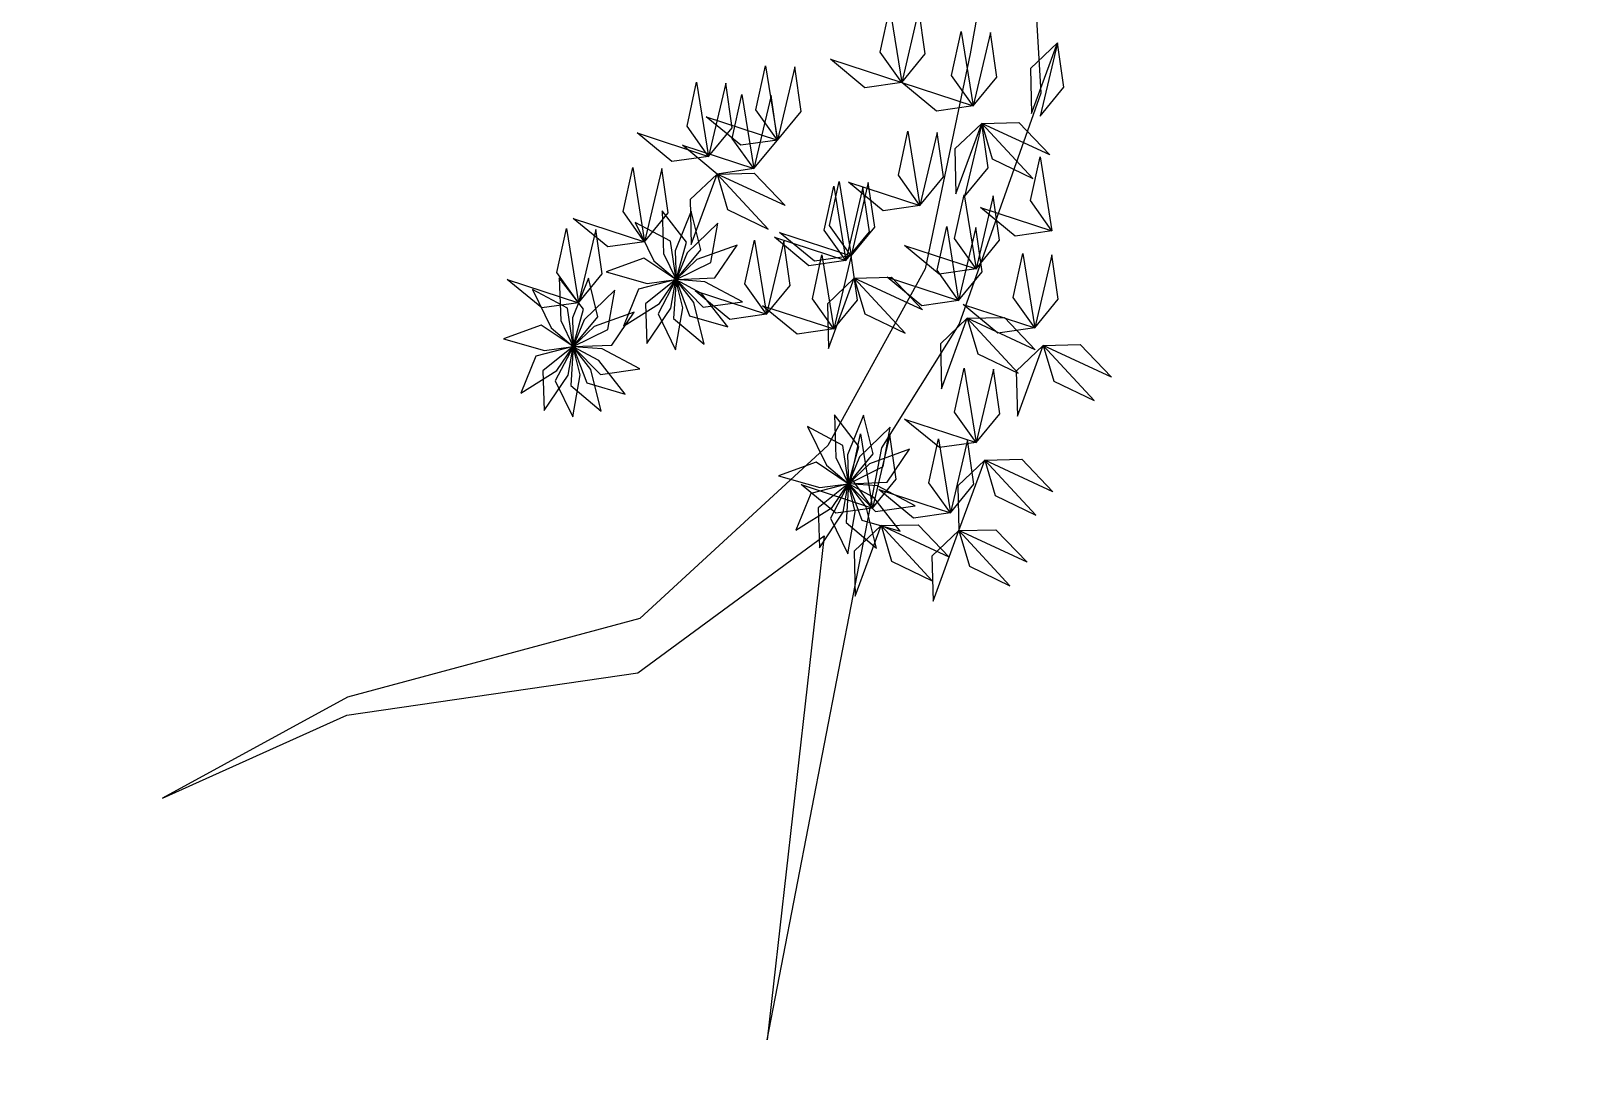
# Model space of a CAD drawing. Header units: inches. Extents: x -422522 to 22891, y -2973 to 414515.
# Drawn here: x 11194.5 to 11318.2, y 10744.8 to 10827.5 of the extents above; entities that cross this region are included whole.
import ezdxf

# ---------------------------------------------------------------- set-up
doc = ezdxf.new("R2010")
doc.units = ezdxf.units.IN
doc.header["$MEASUREMENT"] = 0
doc.layers.get('0').update_dxf_attribs({"lineweight": 25})
doc.layers.add('ARREDAMENTO', color=8, linetype='Continuous', lineweight=18)
doc.layers.add('QUOTE', color=6, linetype='Continuous', lineweight=9)
doc.styles.get("Standard").update_dxf_attribs({"font": 'Arial.ttf'})
doc.dimstyles.get("Standard").update_dxf_attribs({"dimtxt": 15, "dimasz": 10, "dimexe": 10, "dimexo": 10, "dimgap": 5, "dimtad": 2, "dimtih": 1, "dimtoh": 1, "dimdec": 0, "dimzin": 0, "dimdsep": 46, "dimtxsty": 'Standard', "dimblk": 'OBLIQUE', "dimblk1": 'OBLIQUE', "dimblk2": 'OBLIQUE', "dimcen": 0.09, "dimdle": 10, "dimadec": 0, "dimazin": 0, "dimtfac": 1, "dimtdec": 0, "dimtofl": 0, "dimtmove": 0, "dimatfit": 3, "dimldrblk": 'OBLIQUE', "dimfxl": 1, "dimtolj": 1, "dimtzin": 0, "dimarcsym": 0})

# ---------------------------------------------------------------- blocks, each defined once
blk = doc.blocks.new('_Oblique')
at = {"color": 0, "linetype": 'ByBlock', "lineweight": -2}
blk.add_line((-0.5, -0.5), (0.5, 0.5), dxfattribs=at)
blk = doc.blocks.new('*D119')
at = {"layer": 'Defpoints', "color": 0, "transparency": 16777216}
for p in [(12397.16, 10903.16), (12441.51, 10803.54), (11247.99, 10272.15)]:
    blk.add_point(p, dxfattribs=at)
at = {"layer": 'QUOTE', "color": 0, "lineweight": -2, "transparency": 16777216}
for p, q in [((12437.44, 10812.68), (12393.09, 10912.29)), ((11194.51, 10367.7), (12406.29, 10907.22)), ((11243.93, 10281.29), (11199.58, 10380.9))]:
    blk.add_line(p, q, dxfattribs=at)
at = {"layer": 'QUOTE', "color": 0, "lineweight": -2, "transparency": 16777216, "xscale": 10, "yscale": 10, "zscale": 10}
for p, rotation in [((12397.16, 10903.16), 23.99999999997978), ((11203.64, 10371.77), 203.9999999999798)]:
    blk.add_blockref('_Oblique', p, dxfattribs=dict(at, rotation=rotation))
at = {"layer": 'QUOTE', "color": 0, "transparency": 16777216, "insert": (11791.3, 10657.9), "char_height": 15, "attachment_point": 5}
blk.add_mtext('\\A1;1306', dxfattribs=at)

msp = doc.modelspace()

# ---------------------------------------------------------------- linework, layer by layer
at = {"layer": 'ARREDAMENTO', "linetype": 'Continuous', "lineweight": 0}
msp.add_lwpolyline([(11275.11, 10857.16), (11269.49, 10825.64), (11265.9, 10808.47), (11258.11, 10794.36), (11243.12, 10780.55), (11219.77, 10774.29), (11205.01, 10766.23), (11219.71, 10772.85), (11242.94, 10776.22), (11257.82, 10787.16), (11253.28, 10746.94), (11262.43, 10794.18), (11268.61, 10804.03), (11275.14, 10822.52), (11274.29, 10836.99)], dxfattribs=at)
at = {"layer": 'ARREDAMENTO', "lineweight": 0}
for points in [[(11264.02, 10823.35), (11262.3, 10825.77), (11263.07, 10829.28), (11264.02, 10823.35)], [(11264.02, 10823.35), (11265.9, 10825.64), (11265.39, 10829.19), (11264.02, 10823.35)], [(11269.72, 10821.49), (11268, 10823.91), (11268.77, 10827.42), (11269.72, 10821.49)], [(11269.72, 10821.49), (11271.61, 10823.78), (11271.09, 10827.33), (11269.72, 10821.49)], [(11276.44, 10826.51), (11274.29, 10824.46), (11274.38, 10820.88), (11276.44, 10826.51)], [(11275.06, 10820.67), (11276.95, 10822.96), (11276.44, 10826.51), (11275.06, 10820.67)], [(11254.1, 10818.75), (11252.38, 10821.17), (11253.15, 10824.68), (11254.1, 10818.75)], [(11254.1, 10818.75), (11255.98, 10821.04), (11255.47, 10824.59), (11254.1, 10818.75)], [(11264.02, 10823.35), (11261.08, 10822.93), (11258.32, 10825.22), (11264.02, 10823.35)], [(11248.59, 10817.45), (11246.88, 10819.87), (11247.64, 10823.38), (11248.59, 10817.45)], [(11248.59, 10817.45), (11250.48, 10819.74), (11249.97, 10823.29), (11248.59, 10817.45)], [(11269.72, 10821.49), (11266.79, 10821.07), (11264.02, 10823.35), (11269.72, 10821.49)], [(11252.21, 10816.47), (11250.49, 10818.88), (11251.26, 10822.39), (11252.21, 10816.47)], [(11252.21, 10816.47), (11254.1, 10818.75), (11253.59, 10822.31), (11252.21, 10816.47)], [(11254.1, 10818.75), (11251.16, 10818.33), (11248.4, 10820.61), (11254.1, 10818.75)], [(11248.59, 10817.45), (11245.66, 10817.03), (11242.89, 10819.32), (11248.59, 10817.45)], [(11265.46, 10813.52), (11263.75, 10815.94), (11264.51, 10819.45), (11265.46, 10813.52)], [(11265.46, 10813.52), (11267.35, 10815.81), (11266.84, 10819.36), (11265.46, 10813.52)], [(11270.4, 10820.08), (11268.26, 10818.04), (11268.34, 10814.45), (11270.4, 10820.08)], [(11269.03, 10814.25), (11270.92, 10816.53), (11270.4, 10820.08), (11269.03, 10814.25)], [(11270.4, 10820.08), (11273.37, 10820.15), (11275.84, 10817.56), (11270.4, 10820.08)], [(11270.4, 10820.08), (11271.24, 10817.24), (11274.47, 10815.68), (11270.4, 10820.08)], [(11252.21, 10816.47), (11249.28, 10816.04), (11246.51, 10818.33), (11252.21, 10816.47)], [(11276.01, 10811.5), (11274.29, 10813.92), (11275.06, 10817.42), (11276.01, 10811.5)], [(11243.49, 10810.64), (11241.77, 10813.06), (11242.54, 10816.56), (11243.49, 10810.64)], [(11243.49, 10810.64), (11245.37, 10812.93), (11244.86, 10816.48), (11243.49, 10810.64)], [(11249.28, 10816.04), (11247.13, 10814), (11247.22, 10810.41), (11249.28, 10816.04)], [(11249.28, 10816.04), (11252.24, 10816.11), (11254.72, 10813.52), (11249.28, 10816.04)], [(11249.28, 10816.04), (11250.12, 10813.2), (11253.35, 10811.64), (11249.28, 10816.04)], [(11259.55, 10809.14), (11257.83, 10811.56), (11258.6, 10815.07), (11259.55, 10809.14)], [(11259.98, 10809.51), (11258.26, 10811.93), (11259.03, 10815.43), (11259.98, 10809.51)], [(11259.55, 10809.14), (11261.43, 10811.43), (11260.92, 10814.98), (11259.55, 10809.14)], [(11265.46, 10813.52), (11262.53, 10813.1), (11259.76, 10815.39), (11265.46, 10813.52)], [(11259.98, 10809.51), (11261.86, 10811.8), (11261.35, 10815.35), (11259.98, 10809.51)], [(11269.95, 10808.47), (11268.23, 10810.89), (11269, 10814.39), (11269.95, 10808.47)], [(11269.95, 10808.47), (11271.83, 10810.76), (11271.32, 10814.31), (11269.95, 10808.47)], [(11244.88, 10813.1), (11245, 10809.7), (11246, 10807.62), (11246.83, 10810.59), (11244.88, 10813.1)], [(11247.21, 10813.08), (11245.93, 10809.92), (11246, 10807.62), (11247.97, 10810), (11247.21, 10813.08)], [(11276.01, 10811.5), (11273.07, 10811.08), (11270.31, 10813.36), (11276.01, 10811.5)], [(11243.49, 10810.64), (11240.55, 10810.22), (11237.79, 10812.5), (11243.49, 10810.64)], [(11242.74, 10812.17), (11244.23, 10809.11), (11246, 10807.62), (11245.55, 10810.67), (11242.74, 10812.17)], [(11249.33, 10812.12), (11246.88, 10809.75), (11246.01, 10807.62), (11248.77, 10808.99), (11249.33, 10812.12)], [(11268.56, 10805.94), (11266.84, 10808.36), (11267.61, 10811.86), (11268.56, 10805.94)], [(11238.21, 10805.77), (11236.49, 10808.19), (11237.26, 10811.7), (11238.21, 10805.77)], [(11238.21, 10805.77), (11240.1, 10808.06), (11239.59, 10811.61), (11238.21, 10805.77)], [(11253.22, 10804.85), (11251.5, 10807.27), (11252.27, 10810.77), (11253.22, 10804.85)], [(11253.22, 10804.85), (11255.11, 10807.14), (11254.6, 10810.69), (11253.22, 10804.85)], [(11259.55, 10809.14), (11256.61, 10808.72), (11253.85, 10811), (11259.55, 10809.14)], [(11259.98, 10809.51), (11257.04, 10809.09), (11254.27, 10811.37), (11259.98, 10809.51)], [(11268.56, 10805.94), (11270.45, 10808.23), (11269.93, 10811.78), (11268.56, 10805.94)], [(11240.43, 10808.24), (11243.7, 10807.3), (11245.99, 10807.62), (11243.42, 10809.32), (11240.43, 10808.24)], [(11250.87, 10810.37), (11247.67, 10809.21), (11246.01, 10807.61), (11249.09, 10807.74), (11250.87, 10810.37)], [(11258.6, 10803.67), (11256.89, 10806.09), (11257.65, 10809.59), (11258.6, 10803.67)], [(11258.6, 10803.67), (11260.49, 10805.96), (11259.98, 10809.51), (11258.6, 10803.67)], [(11269.95, 10808.47), (11267.01, 10808.05), (11264.24, 10810.33), (11269.95, 10808.47)], [(11274.63, 10803.77), (11272.91, 10806.18), (11273.68, 10809.69), (11274.63, 10803.77)], [(11274.63, 10803.77), (11276.51, 10806.05), (11276, 10809.6), (11274.63, 10803.77)], [(11238.21, 10805.77), (11235.28, 10805.35), (11232.51, 10807.63), (11238.21, 10805.77)], [(11236.67, 10807.75), (11236.79, 10804.35), (11237.8, 10802.27), (11238.62, 10805.24), (11236.67, 10807.75)], [(11239, 10807.73), (11237.73, 10804.57), (11237.8, 10802.27), (11239.76, 10804.64), (11239, 10807.73)], [(11241.8, 10803.9), (11244.69, 10805.7), (11245.99, 10807.61), (11243, 10806.84), (11241.8, 10803.9)], [(11243.68, 10802.51), (11245.58, 10805.34), (11245.99, 10807.61), (11243.57, 10805.69), (11243.68, 10802.51)], [(11245.95, 10802.01), (11246.54, 10805.36), (11245.99, 10807.6), (11244.56, 10804.87), (11245.95, 10802.01)], [(11248.24, 10802.47), (11247.41, 10805.78), (11246, 10807.6), (11245.8, 10804.52), (11248.24, 10802.47)], [(11251.31, 10805.84), (11248.3, 10807.44), (11246, 10807.61), (11248.16, 10805.4), (11251.31, 10805.84)], [(11250.13, 10803.83), (11248.03, 10806.51), (11246, 10807.6), (11247.08, 10804.71), (11250.13, 10803.83)], [(11260.23, 10807.73), (11258.09, 10805.69), (11258.17, 10802.1), (11260.23, 10807.73)], [(11260.23, 10807.73), (11263.2, 10807.8), (11265.67, 10805.21), (11260.23, 10807.73)], [(11260.23, 10807.73), (11261.07, 10804.89), (11264.3, 10803.33), (11260.23, 10807.73)], [(11268.56, 10805.94), (11265.62, 10805.52), (11262.86, 10807.8), (11268.56, 10805.94)], [(11234.54, 10806.82), (11236.03, 10803.76), (11237.79, 10802.27), (11237.34, 10805.32), (11234.54, 10806.82)], [(11241.12, 10806.77), (11238.67, 10804.4), (11237.8, 10802.27), (11240.56, 10803.64), (11241.12, 10806.77)], [(11253.22, 10804.85), (11250.29, 10804.43), (11247.52, 10806.71), (11253.22, 10804.85)], [(11274.63, 10803.77), (11271.69, 10803.34), (11268.92, 10805.63), (11274.63, 10803.77)], [(11242.67, 10805.02), (11239.47, 10803.86), (11237.8, 10802.26), (11240.88, 10802.39), (11242.67, 10805.02)], [(11258.6, 10803.67), (11255.67, 10803.25), (11252.9, 10805.53), (11258.6, 10803.67)], [(11269.24, 10804.53), (11267.1, 10802.49), (11267.18, 10798.9), (11269.24, 10804.53)], [(11269.24, 10804.53), (11272.21, 10804.6), (11274.68, 10802), (11269.24, 10804.53)], [(11269.24, 10804.53), (11270.08, 10801.69), (11273.31, 10800.13), (11269.24, 10804.53)], [(11232.22, 10802.89), (11235.5, 10801.95), (11237.79, 10802.27), (11235.22, 10803.97), (11232.22, 10802.89)], [(11233.6, 10798.55), (11236.49, 10800.35), (11237.78, 10802.26), (11234.8, 10801.49), (11233.6, 10798.55)], [(11235.47, 10797.16), (11237.38, 10799.99), (11237.79, 10802.26), (11235.37, 10800.34), (11235.47, 10797.16)], [(11237.75, 10796.66), (11238.34, 10800.01), (11237.79, 10802.25), (11236.36, 10799.52), (11237.75, 10796.66)], [(11240.03, 10797.12), (11239.21, 10800.43), (11237.79, 10802.25), (11237.6, 10799.17), (11240.03, 10797.12)], [(11241.93, 10798.48), (11239.83, 10801.16), (11237.8, 10802.25), (11238.87, 10799.36), (11241.93, 10798.48)], [(11243.11, 10800.49), (11240.1, 10802.09), (11237.8, 10802.25), (11239.96, 10800.05), (11243.11, 10800.49)], [(11275.31, 10802.36), (11273.16, 10800.31), (11273.25, 10796.72), (11275.31, 10802.36)], [(11275.31, 10802.36), (11278.27, 10802.43), (11280.75, 10799.83), (11275.31, 10802.36)], [(11275.31, 10802.36), (11276.15, 10799.51), (11279.38, 10797.95), (11275.31, 10802.36)], [(11269.96, 10794.62), (11268.24, 10797.04), (11269.01, 10800.54), (11269.96, 10794.62)], [(11269.96, 10794.62), (11271.84, 10796.9), (11271.33, 10800.46), (11269.96, 10794.62)], [(11256.5, 10795.88), (11258, 10792.81), (11259.76, 10791.32), (11259.31, 10794.38), (11256.5, 10795.88)], [(11258.64, 10796.81), (11258.76, 10793.4), (11259.76, 10791.32), (11260.59, 10794.3), (11258.64, 10796.81)], [(11260.97, 10796.79), (11259.69, 10793.63), (11259.77, 10791.32), (11261.73, 10793.7), (11260.97, 10796.79)], [(11263.09, 10795.82), (11260.64, 10793.46), (11259.77, 10791.32), (11262.53, 10792.69), (11263.09, 10795.82)], [(11269.96, 10794.62), (11267.02, 10794.2), (11264.25, 10796.48), (11269.96, 10794.62)], [(11261.68, 10789.38), (11259.97, 10791.8), (11260.73, 10795.31), (11261.68, 10789.38)], [(11261.68, 10789.38), (11263.57, 10791.67), (11263.06, 10795.22), (11261.68, 10789.38)], [(11267.9, 10788.99), (11266.18, 10791.4), (11266.95, 10794.91), (11267.9, 10788.99)], [(11267.9, 10788.99), (11269.78, 10791.27), (11269.27, 10794.82), (11267.9, 10788.99)], [(11264.64, 10794.08), (11261.44, 10792.91), (11259.77, 10791.32), (11262.85, 10791.45), (11264.64, 10794.08)], [(11270.64, 10793.21), (11273.61, 10793.28), (11276.08, 10790.68), (11270.64, 10793.21)], [(11254.19, 10791.95), (11257.47, 10791.01), (11259.75, 10791.32), (11257.18, 10793.03), (11254.19, 10791.95)], [(11270.64, 10793.21), (11268.5, 10791.16), (11268.58, 10787.58), (11270.64, 10793.21)], [(11270.64, 10793.21), (11271.48, 10790.37), (11274.71, 10788.8), (11270.64, 10793.21)], [(11255.57, 10787.6), (11258.46, 10789.41), (11259.75, 10791.31), (11256.77, 10790.55), (11255.57, 10787.6)], [(11261.68, 10789.38), (11258.75, 10788.96), (11255.98, 10791.25), (11261.68, 10789.38)], [(11257.44, 10786.21), (11259.35, 10789.04), (11259.75, 10791.31), (11257.34, 10789.39), (11257.44, 10786.21)], [(11259.72, 10785.71), (11260.31, 10789.07), (11259.76, 10791.31), (11258.33, 10788.57), (11259.72, 10785.71)], [(11262, 10786.18), (11261.17, 10789.48), (11259.76, 10791.31), (11259.57, 10788.23), (11262, 10786.18)], [(11263.9, 10787.53), (11261.8, 10790.22), (11259.76, 10791.31), (11260.84, 10788.42), (11263.9, 10787.53)], [(11265.08, 10789.54), (11262.07, 10791.14), (11259.77, 10791.31), (11261.93, 10789.11), (11265.08, 10789.54)], [(11267.9, 10788.99), (11264.96, 10788.56), (11262.19, 10790.85), (11267.9, 10788.99)], [(11262.37, 10787.97), (11260.22, 10785.93), (11260.31, 10782.34), (11262.37, 10787.97)], [(11262.37, 10787.97), (11265.33, 10788.04), (11267.81, 10785.45), (11262.37, 10787.97)], [(11262.37, 10787.97), (11263.21, 10785.13), (11266.44, 10783.57), (11262.37, 10787.97)], [(11268.58, 10787.58), (11266.43, 10785.53), (11266.52, 10781.94), (11268.58, 10787.58)], [(11268.58, 10787.58), (11271.54, 10787.65), (11274.02, 10785.05), (11268.58, 10787.58)], [(11268.58, 10787.58), (11269.42, 10784.73), (11272.65, 10783.17), (11268.58, 10787.58)]]:
    msp.add_lwpolyline(points, dxfattribs=at)

# ---------------------------------------------------------------- dimensions: what is measured, and where the dimension line sits
at = {"layer": 'QUOTE'}
dim = msp.add_linear_dim(base=(12397.16, 10903.16), p1=(11247.99, 10272.15), p2=(12441.51, 10803.54), angle=24, dimstyle='Standard', dxfattribs=at)
dim.commit()
dim.dimension.update_dxf_attribs({"geometry": '*D119', "text_midpoint": (11791.3, 10657.9)})

doc.saveas('drawing.dxf')
